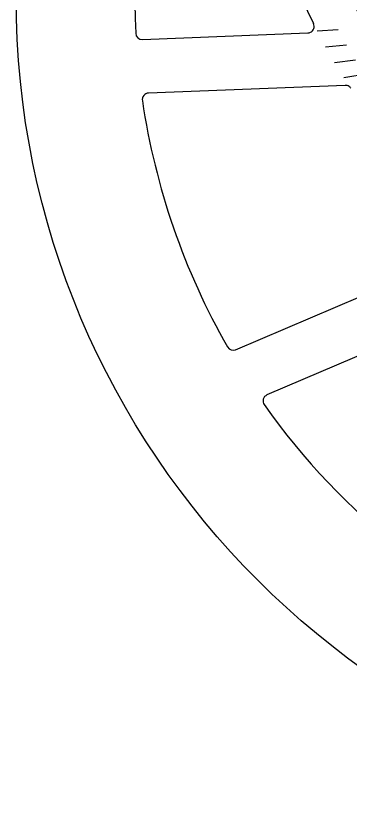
# Model space of a CAD drawing. Header units: millimetres. Extents: x -31.9 to 31.9, y -31.9 to 31.9.
# Drawn here: x -31.9 to -18.96, y -31.9 to -0.73 of the extents above; entities that cross this region are included whole.
import ezdxf

# ---------------------------------------------------------------- set-up
doc = ezdxf.new("R2010")
doc.units = ezdxf.units.MM
for name, color, linetype in [('CUT_INNER', 6, 'Continuous'), ('CUT_OUTER', 1, 'Continuous'), ('ENGRAVE', 7, 'Continuous'), ('ENGRAVE_FINE', 8, 'Continuous')]:
    doc.layers.add(name, color=color, linetype=linetype)

msp = doc.modelspace()

# ---------------------------------------------------------------- linework, layer by layer
at = {"layer": 'CUT_INNER'}
for points in [[(-27.0177, -1.6349), (-20.6182, -1.3844)], [(-19.1737, -3.4144), (-26.7812, -3.7122)], [(-23.4107, -13.6366), (-13.7536, -9.5184)], [(-11.3434, -10.7572), (-22.2004, -15.3871)]]:
    msp.add_lwpolyline(points, dxfattribs=at)
for centre, radius, start, end in [((-0.002, 0.0006), 27.311, 144.7251, 182.9356), ((-0.001, 9.1155), 22.7834, 163.57492, 206.42259), ((-20.628, -1.1346), 0.25, 272.24191, 3.68276), ((-20.628, -1.1346), 0.25, 3.68276, 26.54297), ((-27.0275, -1.3851), 0.25, 182.98828, 272.24191), ((-19.1639, -3.6642), 0.25, 57.04877, 92.24191), ((-26.7713, -3.9622), 0.2502, 92.26859, 190.27867), ((-19.1639, -3.6642), 0.25, 33.58667, 57.04877), ((-0.0035, -0.0009), 27.3094, 188.43519, 209.69758), ((-23.5088, -13.4067), 0.25, 209.70703, 293.09555), ((-22.1023, -15.6171), 0.25, 113.09555, 215.33203), ((-0.0011, -0.0015), 27.3112, 215.24388, 247.89681)]:
    msp.add_arc(centre, radius, start, end, dxfattribs=at)
at = {"layer": 'CUT_OUTER'}
msp.add_circle((0, 0), 31.9, dxfattribs=at)
at = {"layer": 'ENGRAVE'}
msp.add_lwpolyline([(-19.2283, -3.1073), (-17.3422, -2.8025)], dxfattribs=at)
msp.add_circle((0, 9.1156), 21.0426, dxfattribs=at)
at = {"layer": 'ENGRAVE_FINE'}
for points in [[(-20.265, -1.2987), (-19.4498, -1.2465)], [(-19.9334, -1.9201), (-19.1208, -1.8418)], [(-19.5875, -2.5229), (-18.7784, -2.4187)]]:
    msp.add_lwpolyline(points, dxfattribs=at)

doc.saveas('drawing.dxf')
